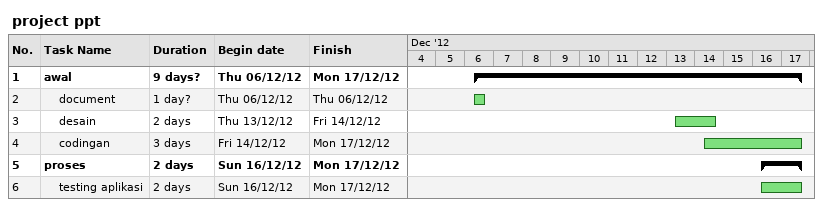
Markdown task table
project ppt

| ID | Level | Task | Duration | Start | Finish |
|---|---|---|---|---|---|
| 1 | 1 | **awal** | 9d? | 2012-12-06 | 2012-12-17 |
| 2 | 2 | document | 1d? | 2012-12-06 | 2012-12-06 |
| 3 | 2 | desain | 2d | 2012-12-13 | 2012-12-14 |
| 4 | 2 | codingan | 3d | 2012-12-14 | 2012-12-17 |
| 5 | 1 | **proses** | 2d | 2012-12-16 | 2012-12-17 |
| 6 | 2 | testing aplikasi | 2d | 2012-12-16 | 2012-12-17 |
